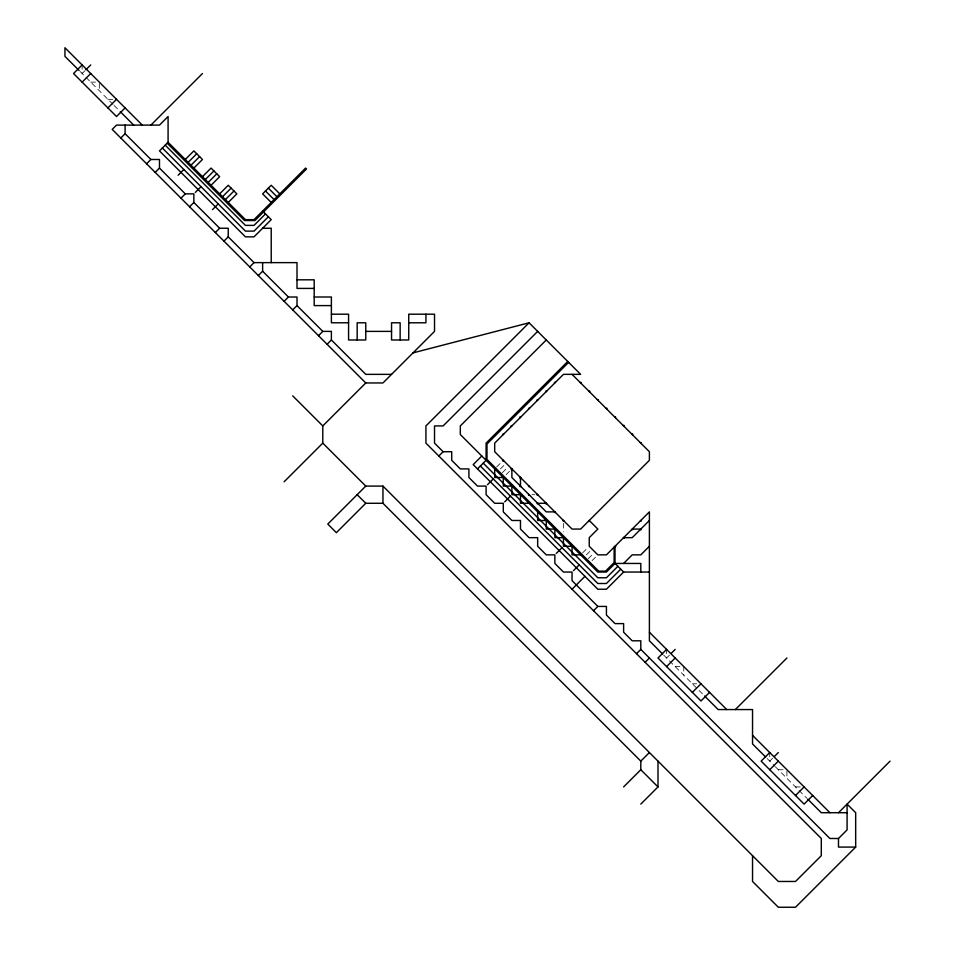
<?xml version="1.0" encoding="UTF-8"?>
<svg xmlns="http://www.w3.org/2000/svg" width="955" height="955" viewBox="0 0 955 955"><rect width="100%" height="100%" fill="white"/><g stroke="black" fill="none" stroke-linecap="round" stroke-linejoin="round"><path stroke-width="0.72" stroke-dasharray="4.78 3.58" d="M84.995 70.67L82.13 73.535L82.13 64.94M496.6 466.995L501.375 462.22M500.42 468.905L505.195 464.13M502.33 472.725L507.105 467.95M506.15 474.635L509.97 470.815M582.55 552.945L587.325 548.17M586.37 554.855L591.145 550.08M588.28 558.675L593.055 553.9M592.1 560.585L596.875 555.81M669.455 655.13L666.59 657.995L666.59 649.4M772.595 758.27L769.73 761.135L769.73 752.54M90.725 82.13L97.888 82.13M107.915 99.32L116.51 99.32M531.935 494.69L534.8 494.69M675.185 666.59L683.78 666.59L683.78 675.185M692.375 683.78L696.673 683.78M778.325 769.73L785.488 769.73M795.515 786.92L801.245 786.92M80.113 71.518L113.072 104.477M114.099 105.504L119.256 110.661M663.558 654.963L703.716 695.121M767.128 758.533L774.887 766.292M775.46 766.865L806.856 798.261M786.92 771.163L786.92 778.325M563.45 523.34L563.45 531.935M99.32 83.562L99.32 90.725"/><path stroke-width="1.43" d="M82.13 64.94L73.535 73.535L116.51 116.51L125.105 107.915M85.95 69.715L90.725 64.94M82.13 82.13L90.725 73.535M107.915 107.915L116.51 99.32M120.808 137.998L125.105 133.7L125.105 125.105M150.89 125.105L202.46 73.535M146.593 163.782L150.89 159.485L159.485 159.485L159.485 168.08L185.27 193.865L193.865 193.865L193.865 202.46L219.65 228.245L228.245 228.245L228.245 236.84L254.03 262.625L297.005 262.625L297.005 288.41L314.195 288.41M400.145 339.98L400.145 322.79L391.55 322.79L391.55 339.98L408.74 339.98L408.74 314.195L434.525 314.195L434.525 331.385L382.955 382.955L365.765 382.955L112.213 129.403L116.51 125.105L159.485 125.105L168.08 116.51L168.08 142.295L159.485 150.89L245.435 236.84L254.03 236.84L271.22 219.65L262.625 211.055M155.188 172.378L159.485 168.08M185.27 159.485L193.865 150.89L202.46 159.485L193.865 168.08M188.135 162.35L196.73 153.755M178.107 175.243L183.838 169.513M191 165.215L199.595 156.62M180.972 198.163L185.27 193.865M202.46 176.675L211.055 168.08L219.65 176.675L211.055 185.27M205.325 179.54L213.92 170.945M195.298 192.433L201.028 186.703M208.19 182.405L216.785 173.81M189.568 206.757L193.865 202.46M219.65 193.865L228.245 185.27L236.84 193.865L228.245 202.46M222.515 196.73L231.11 188.135M212.488 209.623L218.218 203.893M225.38 199.595L233.975 191M215.353 232.543L219.65 228.245M223.948 241.138L228.245 236.84M265.49 213.92L254.03 225.38L245.435 225.38L165.215 145.16M268.355 216.785L254.03 231.11L245.435 231.11L162.35 148.025M249.733 266.923L254.03 262.625M258.328 275.518L262.625 271.22L262.625 262.625M284.113 301.303L288.41 297.005L297.005 297.005L297.005 305.6L322.79 331.385L331.385 331.385L331.385 339.98L365.765 374.36L391.55 374.36M292.707 309.898L297.005 305.6M318.493 335.683L322.79 331.385M327.088 344.277L331.385 339.98M572.057 374.348L649.4 451.715L649.4 460.31L580.64 529.07L572.045 529.07L494.69 451.715L494.69 443.12L563.462 374.348L580.628 374.348L529.07 322.79L425.93 425.93L425.93 443.12L821.3 838.49L821.3 855.68L795.515 881.465L778.325 881.465L382.955 486.095L365.765 486.095L322.79 443.12L322.79 425.93L365.765 382.955M284.113 481.798L322.79 443.12M365.765 486.095L327.78 524.08L336.375 532.675L365.765 503.285L382.955 503.285L640.805 761.135L640.805 769.73L657.995 786.92L640.805 804.11M537.665 331.385L443.12 425.93L434.525 425.93L434.525 443.12L443.12 451.715L451.715 451.715L451.715 460.31L460.31 468.905L468.905 468.905L468.905 477.5L477.5 486.095L486.095 486.095L486.095 494.69L494.69 503.285L503.285 503.285L503.285 511.88L511.88 520.475L520.475 520.475L520.475 529.07L529.07 537.665L537.665 537.665L537.665 546.26L546.26 554.855L554.855 554.855L554.855 563.45L563.45 572.045L572.045 572.045L572.045 580.64L597.83 606.425L606.425 606.425L606.425 615.02L615.02 623.615L623.615 623.615L623.615 632.21L632.21 640.805L640.805 640.805L640.805 649.4L829.895 838.49L838.49 838.49L847.085 829.895L847.085 804.11L855.68 812.705L855.68 847.085L795.515 907.25L778.325 907.25L752.54 881.465L752.54 855.68M546.26 339.98L460.31 425.93L460.31 434.525L597.83 572.045L606.425 572.045L615.02 563.45L640.805 563.45L640.805 572.045M438.823 456.013L443.12 451.715M567.748 361.468L486.095 443.12L486.095 460.31L477.5 468.905M568.643 362.363L486.99 444.015L486.99 459.415L598.725 571.15L605.53 571.15L614.125 562.555L614.125 547.155M481.798 456.013L473.202 464.608L597.83 589.235L606.425 589.235L623.615 572.045L649.4 572.045M487.528 484.663L493.258 478.933M504.718 501.853L510.448 496.123M556.288 553.423L562.018 547.693M573.477 570.613L579.207 564.883M572.045 589.235L584.938 576.343M649.4 520.475L632.21 537.665L623.615 537.665M617.885 566.315L606.425 577.775L597.83 577.775L483.23 463.175M623.615 563.45L632.21 554.855L640.805 554.855L649.4 546.26M620.75 569.18L606.425 583.505L597.83 583.505L480.365 466.04M593.533 610.723L597.83 606.425M636.508 653.698L640.805 649.4M645.103 662.293L649.4 657.995M666.59 649.4L657.995 657.995L700.97 700.97L709.565 692.375M671.365 653.22L675.185 649.4M666.59 666.59L675.185 657.995M692.375 692.375L700.97 683.78M640.805 761.135L649.4 752.54M623.615 786.92L640.805 769.73M735.35 709.565L786.92 657.995M769.73 752.54L761.135 761.135L804.11 804.11L812.705 795.515M774.505 756.36L778.325 752.54M769.73 769.73L778.325 761.135M795.515 795.515L804.11 786.92M838.49 812.705L890.06 761.135M413.038 352.873L529.07 322.79M262.625 228.245L271.22 228.245L271.22 262.625M297.005 279.815L314.195 279.815L314.195 305.6L331.385 305.6M314.195 297.005L331.385 297.005L331.385 322.79L348.575 322.79M331.385 314.195L348.575 314.195L348.575 339.98L365.765 339.98L365.765 322.79L357.17 322.79L357.17 339.98M408.74 322.79L425.93 322.79L425.93 314.195M365.765 331.385L391.55 331.385M555.452 382.37L554.557 382.37L554.557 383.265M580.198 382.489L581.094 382.489L581.094 383.385M546.797 391.025L545.902 391.025L545.902 391.92M588.793 391.084L589.689 391.084L589.689 391.98M538.143 399.679L537.247 399.679L537.247 400.575M597.388 399.679L598.284 399.679L598.284 400.575M529.488 408.334L528.593 408.334L528.593 409.241M605.983 408.274L606.879 408.274L606.879 409.17M614.578 416.869L615.474 416.869L615.474 417.765M520.833 416.989L519.938 416.989L519.938 417.896M512.178 425.644L511.283 425.644L511.283 426.551M623.173 425.464L624.069 425.464L624.069 426.36M631.768 434.059L632.664 434.059L632.664 434.955M503.524 434.298L502.628 434.298L502.628 435.205M640.363 442.654L641.259 442.654L641.259 443.55M520.929 477.954L520.033 477.954L520.033 477.058M520.929 486.549L520.033 486.549L520.033 485.653M529.524 486.549L528.628 486.549L528.628 485.653M529.524 495.144L528.628 495.144L528.628 494.248M538.119 495.144L537.223 495.144L537.223 494.248M529.07 503.285L520.475 503.285L520.475 494.69L511.88 494.69L511.88 486.095L503.285 486.095L503.285 477.5L494.69 477.5L494.69 468.905M537.665 503.285L546.26 503.285M538.119 503.739L537.223 503.739L537.223 502.843M546.714 503.739L545.818 503.739L545.818 502.843M554.855 511.88L546.26 511.88L511.88 477.5L511.88 468.905M555.452 512.477L554.557 512.477L554.557 511.582M564.107 521.132L563.211 521.132L563.211 520.236M640.268 521.012L641.342 521.012L641.342 519.938M632.21 529.07L640.805 529.07M631.673 529.607L632.747 529.607L632.747 528.533M640.268 529.607L641.342 529.607L641.342 528.533M623.078 538.202L624.152 538.202L624.152 537.128M614.483 546.797L615.557 546.797L615.557 545.723M580.64 554.855L572.045 554.855L572.045 546.26L563.45 546.26L563.45 537.665L554.855 537.665L554.855 529.07L546.26 529.07L546.26 520.475L537.665 520.475L537.665 511.88M847.085 812.705L821.3 812.705L807.751 799.156M855.68 847.085L838.49 847.085L838.49 838.49M279.815 193.865L271.22 185.27L262.625 193.865L271.22 202.46M268.355 188.135L276.95 196.73M265.49 191L274.085 199.595M589.235 520.475L597.83 529.07L589.235 537.665L589.235 546.26L597.83 554.855L606.425 554.855L649.4 511.88L649.4 640.805L662.543 653.948M623.615 572.045L615.02 563.45L615.02 546.26M168.08 142.295L245.435 219.65L254.03 219.65L305.6 168.08L306.495 168.975L254.925 220.545L244.54 220.545L167.185 143.19M142.295 125.105L64.94 47.75L64.94 56.345L79.098 70.503M649.4 632.21L726.755 709.565M752.54 735.35L829.895 812.705M120.294 111.699L133.7 125.105M704.611 696.016L718.16 709.565L752.54 709.565L752.54 743.945L765.683 757.088M125.105 133.7L150.89 159.485M262.625 271.22L288.41 297.005M292.707 395.848L322.79 425.93M357.17 494.69L365.765 503.285M657.995 761.135L657.995 786.92M520.475 477.5L520.475 486.095M382.955 486.095L382.955 503.285M503.524 460.823L502.628 460.823L502.628 459.916L503.524 460.823M512.178 469.478L511.283 469.478L511.283 468.571L512.178 469.478"/></g></svg>
